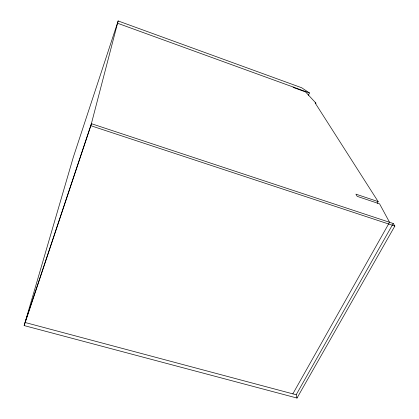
<?xml version="1.0" encoding="UTF-8"?>
<svg xmlns="http://www.w3.org/2000/svg" width="419" height="419" viewBox="0 0 419 419"><rect width="100%" height="100%" fill="white"/><g stroke="black" fill="none" stroke-linecap="round" stroke-linejoin="round"><path stroke-width="0.63" d="M297.019 398.05L296.175 394.75L25.056 322.478L91.389 123.678L393.216 223.495L394.85 226.045L297.019 398.05L24.15 325.579L90.855 125.71L118.153 20.95L301.67 87.754L309.442 92.945L308.337 95.312M24.15 325.579L73.309 157.225L118.153 20.95M377.22 203.335L378.158 201.623L315.114 102.912L316.057 103.252L305.54 91.923L293.379 87.508L293.08 87M292.844 393.86L389.544 222.28L379.598 203.875L357.203 196.359L355.904 194.138L378.158 201.623M296.175 394.75L393.216 223.495M90.855 125.71L394.85 226.045M117.556 23.234L309.442 92.945"/></g></svg>
